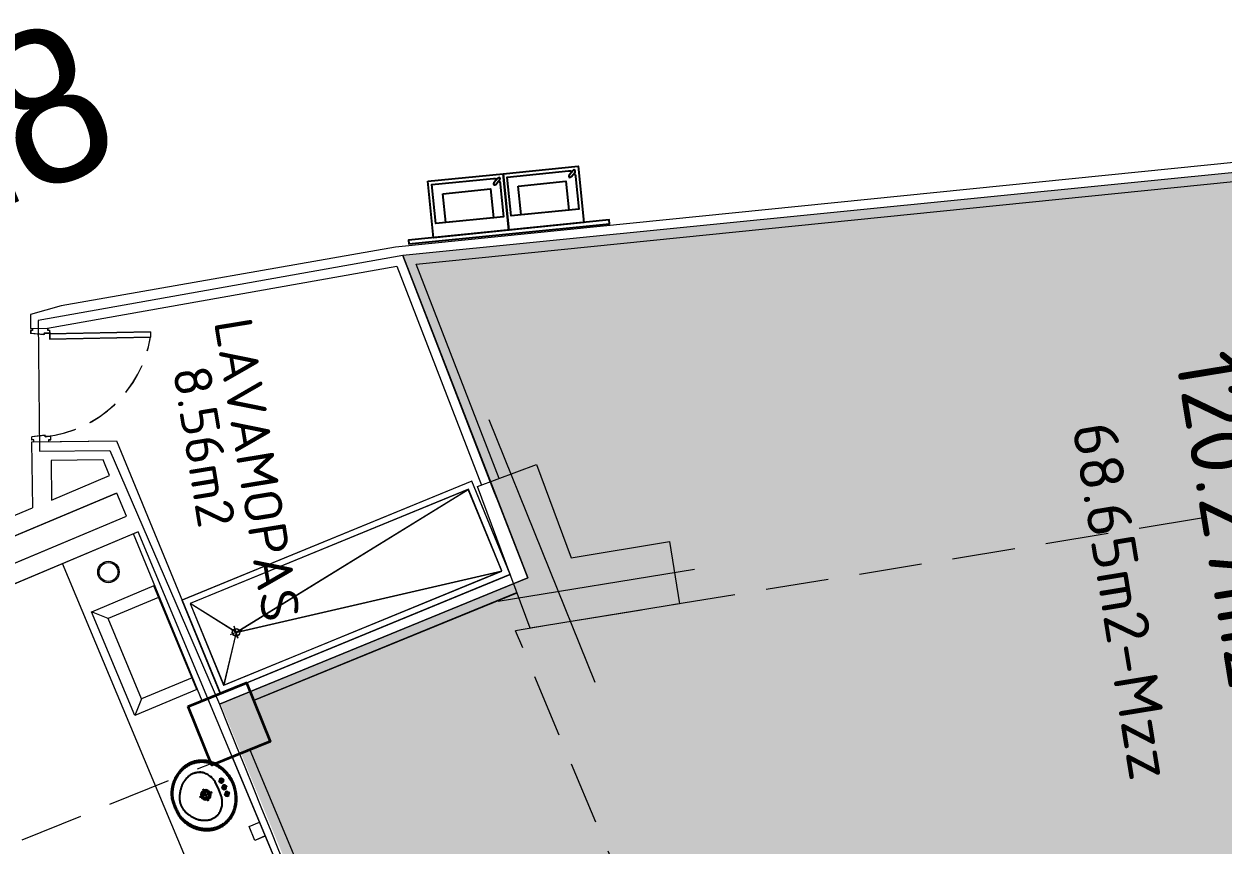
# Model space of a CAD drawing. Header units: metres. Extents: x 2 to 659295185, y -28 to 1124222152.
# Drawn here: x 655525.6 to 655535.12, y 1126317.64 to 1126324.15 of the extents above; entities that cross this region are included whole.
import ezdxf
from ezdxf.enums import TextEntityAlignment as Align

# ---------------------------------------------------------------- set-up
doc = ezdxf.new("R2010")
doc.units = ezdxf.units.M
doc.header["$MEASUREMENT"] = 0
for name, pattern in [('CCSM_C1_CUERPO FM$0$CONTINUA', [0]), ('CCSM_C1_CUERPO FM$0$DASHED', [0.75, 0.5, -0.25]), ('CCSM_C1_CUERPO FM$0$HIDDEN', [0.375, 0.25, -0.125]), ('CCSM_C1_CUERPO NS$0$CONTINUA', [0]), ('CCSM_C1_CUERPO NS$0$DASHED', [0.75, 0.5, -0.25]), ('CCSM_C1_CUERPO NS$0$HIDDEN', [0.375, 0.25, -0.125]), ('DASHDOT', [1, 0.5, -0.25, 0, -0.25])]:
    doc.linetypes.add(name, pattern=pattern)
doc.layers.get('0').update_dxf_attribs({"linetype": 'CONTINUOUS'})
for name, color, linetype in [('CCSM_C1_CUERPO BJ$0$A-LOCAL ID', 7, 'CONTINUOUS'), ('CCSM_C1_CUERPO BJ$0$ID_Nº LOCAL', 7, 'CONTINUOUS'), ('CCSM_C1_CUERPO FM$0$A-AREAS COMERCIALES', 151, 'CONTINUOUS'), ('CCSM_C1_CUERPO FM$0$A-LOCAL ID', 7, 'CONTINUOUS'), ('CCSM_C1_CUERPO FM$0$A-PARED', 2, 'CCSM_C1_CUERPO FM$0$CONTINUA'), ('CCSM_C1_CUERPO FM$0$A-PROYECCIONES', 5, 'CCSM_C1_CUERPO FM$0$DASHED'), ('CCSM_C1_CUERPO FM$0$A-PUERTA', 5, 'CCSM_C1_CUERPO FM$0$CONTINUA'), ('CCSM_C1_CUERPO FM$0$A-SANITARIOS', 3, 'CONTINUOUS'), ('CCSM_C1_CUERPO FM$0$A-TEXTOS AREAS', 7, 'CONTINUOUS'), ('CCSM_C1_CUERPO FM$0$ID_AREA EXACTA', 7, 'CONTINUOUS'), ('CCSM_C1_CUERPO FM$0$ID_Nº LOCAL', 7, 'CONTINUOUS'), ('CCSM_C1_CUERPO FM$0$ID_RUBRO', 7, 'CONTINUOUS'), ('CCSM_C1_CUERPO NS$0$A-PARED', 2, 'CCSM_C1_CUERPO NS$0$CONTINUA'), ('CCSM_C1_CUERPO NS$0$A-PROYECCIONES', 5, 'CCSM_C1_CUERPO NS$0$DASHED'), ('CCSM_C1_CUERPO NS$0$A-PUERTA', 5, 'CCSM_C1_CUERPO NS$0$CONTINUA'), ('CCSM_C1_CUERPO NS$0$A-SANITARIOS', 3, 'CONTINUOUS'), ('CCSM_C1_CUERPO NS$0$A-TEXTOS AREAS', 7, 'CONTINUOUS')]:
    doc.layers.add(name, color=color, linetype=linetype)
doc.layers.add('CCSM_C1_CUERPO NS$0$A-AREAS SERVICIO', color=134, linetype='CONTINUOUS', plot=False)
for name, color, linetype, lineweight in [('CCSM_C1_CUERPO NS$0$A_AREAS DE SERVICIO', 2, 'CCSM_C1_CUERPO NS$0$CONTINUA', 30), ('CCSM_XREF ESTRUCTURA15$0$E-CA-COLUMNA', 2, 'CONTINUOUS', 35), ('CCSM_XREF ESTRUCTURA15$0$E-CM-COLUMNA', 2, 'CONTINUOUS', 35), ('CCSM_XREF ESTRUCTURA15$0$E-CS-COLUMNA', 2, 'CONTINUOUS', 35), ('LOCALES ASIGNADOS', 41, 'DASHDOT', 0)]:
    doc.layers.add(name, color=color, linetype=linetype, lineweight=lineweight)
doc.styles.add('CCSM_C1_CUERPO BJ$0$ROMANS', font='romans__.ttf')
doc.styles.add('CCSM_C1_CUERPO BJ$0$sigo', font='arial.ttf', dxfattribs={"width": 0.9})
doc.styles.add('CCSM_C1_CUERPO FM$0$ROMANS', font='romans__.ttf')
doc.styles.add('CCSM_C1_CUERPO FM$0$Standard', font='txt_____.ttf')
doc.styles.add('CCSM_C1_CUERPO NS$0$Standard', font='txt_____.ttf')

# ---------------------------------------------------------------- blocks, each defined once
blk = doc.blocks.new('CCSM_C1_CUERPO FM$0$BEBEDEROS')
for points in [[(0, 0.48), (-0.6, 0.48), (-0.6, 0.03), (0, 0.03)], [(0.6, 0.48), (0, 0.48), (0, 0.03), (0.6, 0.03)], [(-0.11, 0.37), (-0.49, 0.37), (-0.49, 0.14), (-0.11, 0.14)], [(0.49, 0.37), (0.11, 0.37), (0.11, 0.14), (0.49, 0.14)], [(0.8, 0.03), (0.8, 0.03), (0.8, 0), (0.8, 0), (-0.8, 0), (-0.8, 0.03)]]:
    blk.add_lwpolyline(points, close=True)
for points in [[(-0.5556, 0.4497), (-0.5203, 0.4144, -1), (-0.5344, 0.4003), (-0.5697, 0.4356, -1)], [(0.0444, 0.4497), (0.0797, 0.4144, -1), (0.0656, 0.4003), (0.0303, 0.4356, -1)]]:
    blk.add_lwpolyline(points, format="xyb", close=True)
for points in [[(-0.5617, 0.4276, 0.147057), (-0.57, 0.4), (-0.57, 0.14), (-0.03, 0.14), (-0.03, 0.45), (-0.52, 0.45, 0.147057), (-0.5476, 0.4417, 0.147057)], [(0.0383, 0.4276, 0.147057), (0.03, 0.4), (0.03, 0.14), (0.57, 0.14), (0.57, 0.45), (0.08, 0.45, 0.147057), (0.0524, 0.4417, 0.147057)]]:
    blk.add_lwpolyline(points, format="xyb")
blk = doc.blocks.new('CCSM_C1_CUERPO FM$0$IDENT LOCAL')
at = {"style": 'CCSM_C1_CUERPO FM$0$ROMANS'}
for tag, height, p in [('NºLOCAL', 0.7, (0, 1.5138)), ('AREA-EXACTA', 0.5, (0, 0.85)), ('RUBRO', 0.35, (0, 0)), ('USO', 0.35, (0, -0.85))]:
    blk.add_attdef(tag, text='', height=height, dxfattribs=at).set_placement(p, align=Align.BOTTOM_CENTER)
blk = doc.blocks.new('CCSM_C1_CUERPO NS$0$lavamanos')
at = {"linetype": 'Continuous'}
for p, q in [((-1.14567, -2.91338), (-2.87008, -2.91338)), ((-2.00787, -2.04724), (-2.00787, -3.77559)), ((-0.8622, -2.91338), (0.8622, -2.91338)), ((0, -2.04724), (0, -3.77559)), ((1.14567, -2.91338), (2.87008, -2.91338)), ((2.00787, -2.04724), (2.00787, -3.77559)), ((0, -6.61811), (0, -10.38976)), ((-1.88583, -8.50393), (1.88583, -8.50393))]:
    blk.add_line(p, q, dxfattribs=at)
for points in [[(0, -17.99212), (-0.15602, -17.98496), (-0.31178, -17.97732), (-0.46676, -17.96923), (-0.62247, -17.96061), (-0.7774, -17.95154), (-0.93305, -17.94193), (-1.08792, -17.93189), (-1.24321, -17.92132), (-1.24409, -17.92126), (-1.40018, -17.91107), (-1.55581, -17.90029), (-1.7108, -17.88895), (-1.86635, -17.87695), (-2.02185, -17.86434), (-2.17729, -17.85112), (-2.33209, -17.83734), (-2.48664, -17.82298), (-2.48819, -17.82283), (-2.7321, -17.76466), (-2.9741, -17.70033), (-3.21422, -17.62983), (-3.4526, -17.55314), (-3.68878, -17.47039), (-3.92289, -17.38154), (-4.15451, -17.28676), (-4.3831, -17.18628), (-4.38583, -17.18504), (-4.61263, -17.07783), (-4.836, -16.96507), (-5.05637, -16.84657), (-5.2736, -16.7224), (-5.48754, -16.59265), (-5.69793, -16.45748), (-5.90487, -16.31683), (-6.10726, -16.17149), (-6.11024, -16.16929), (-6.27287, -16.04616), (-6.43208, -15.92036), (-6.58866, -15.7913), (-6.74256, -15.65905), (-6.8937, -15.52366), (-7.04202, -15.38519), (-7.18756, -15.24358), (-7.32904, -15.10015), (-7.33071, -15.09842), (-7.47169, -14.95052), (-7.6088, -14.80093), (-7.74293, -14.64866), (-7.87401, -14.49376), (-8.00211, -14.33619), (-8.12696, -14.17623), (-8.24863, -14.01384), (-8.36614, -13.85039), (-8.36797, -13.84777), (-8.50025, -13.65325), (-8.62668, -13.45667), (-8.74803, -13.25691), (-8.86431, -13.054), (-8.9753, -12.8483), (-9.08105, -12.6397), (-9.18137, -12.42859), (-9.27559, -12.21653), (-9.36657, -11.99892), (-9.45134, -11.78056), (-9.53044, -11.56007), (-9.6038, -11.33761), (-9.67138, -11.11333), (-9.73313, -10.88737), (-9.78902, -10.6599), (-9.83858, -10.43307), (-9.88817, -10.16833), (-9.9285, -9.90369), (-9.95981, -9.63782), (-9.98205, -9.37117), (-9.99523, -9.10379), (-9.99931, -8.83997), (-9.99443, -8.57243), (-9.98031, -8.30315), (-9.98012, -8.30043), (-9.95723, -8.03641), (-9.92507, -7.77125), (-9.88387, -7.50746), (-9.83362, -7.24512), (-9.77443, -6.98478), (-9.70635, -6.72662), (-9.62943, -6.47083), (-9.54331, -6.21653), (-9.54108, -6.21034), (-9.42519, -5.90571), (-9.29761, -5.60409), (-9.15896, -5.30725), (-9.0095, -5.0157), (-8.84949, -4.72997), (-8.67901, -4.45019), (-8.49844, -4.17699), (-8.30709, -3.90944), (-8.10673, -3.65144), (-7.896, -3.39996), (-7.67614, -3.15661), (-7.44739, -2.92165), (-7.21002, -2.69534), (-6.96428, -2.47795), (-6.71071, -2.26995), (-6.44882, -2.07086), (-6.4474, -2.06985), (-6.09342, -1.8285), (-5.72945, -1.60035), (-5.35697, -1.38637), (-4.97653, -1.1869), (-4.58869, -1.00223), (-4.19402, -0.83262), (-3.79311, -0.67834), (-3.38583, -0.53937), (-3.38148, -0.53797), (-2.97062, -0.41452), (-2.55462, -0.30671), (-2.1348, -0.21491), (-1.71177, -0.13925), (-1.28615, -0.07986), (-0.85858, -0.03682), (-0.42966, -0.01018), (0, 0), (0.42963, -0.01033), (0.85867, -0.03702), (1.28621, -0.08015), (1.71194, -0.13969), (2.13491, -0.21549), (2.55482, -0.30751), (2.97072, -0.41554), (3.38189, -0.53937), (3.78887, -0.67819), (4.18996, -0.83242), (4.58469, -1.00185), (4.97278, -1.18636), (5.35351, -1.38562), (5.72617, -1.59924), (6.0905, -1.82709), (6.44479, -2.068), (6.44882, -2.07086), (6.45017, -2.07185), (6.71159, -2.27052), (6.96469, -2.47832), (7.20981, -2.69548), (7.4466, -2.9217), (7.67469, -3.15662), (7.89383, -3.39998), (8.10359, -3.65128), (8.30315, -3.90944), (8.49534, -4.17689), (8.67685, -4.45036), (8.84803, -4.73025), (9.00872, -5.01629), (9.1587, -5.30809), (9.29776, -5.60525), (9.42572, -5.90736), (9.54188, -6.21255), (9.54331, -6.21653), (9.62943, -6.47084), (9.70633, -6.72652), (9.77441, -6.98469), (9.83361, -7.24504), (9.88386, -7.50739), (9.92507, -7.77118), (9.95722, -8.03623), (9.98013, -8.30043), (9.98032, -8.30315), (9.99443, -8.57236), (9.99931, -8.84003), (9.99523, -9.10374), (9.98205, -9.37112), (9.95979, -9.63791), (9.92848, -9.90378), (9.88817, -10.16832), (9.83858, -10.43307), (9.83797, -10.43598), (9.78765, -10.66236), (9.73129, -10.88918), (9.66927, -11.11468), (9.60166, -11.33855), (9.52854, -11.56054), (9.44988, -11.78078), (9.36576, -11.999), (9.27559, -12.21653), (9.18048, -12.42865), (9.07944, -12.63991), (8.97322, -12.84862), (8.86195, -13.05451), (8.74556, -13.25773), (8.6242, -13.45801), (8.49793, -13.65523), (8.36614, -13.85039), (8.24854, -14.01397), (8.12687, -14.17636), (8.00201, -14.33631), (7.87401, -14.49376), (7.74293, -14.64866), (7.6087, -14.80104), (7.47159, -14.95063), (7.33071, -15.09842), (7.18852, -15.24243), (7.04257, -15.38427), (6.89358, -15.52312), (6.74182, -15.65872), (6.58715, -15.79121), (6.42973, -15.92042), (6.26975, -16.04622), (6.1063, -16.16929), (5.90409, -16.31515), (5.69734, -16.45615), (5.48694, -16.59165), (5.27292, -16.72162), (5.05566, -16.84583), (4.83521, -16.96427), (4.61158, -17.07691), (4.38467, -17.18378), (4.38189, -17.18504), (4.15347, -17.28579), (3.92197, -17.38088), (3.68808, -17.46994), (3.4521, -17.55286), (3.2139, -17.62968), (2.9738, -17.7003), (2.73195, -17.76467), (2.48819, -17.82283), (2.48664, -17.82298), (2.33209, -17.83734), (2.17669, -17.85117), (2.02124, -17.86439), (1.86635, -17.87695), (1.7108, -17.88895), (1.55521, -17.90034), (1.39957, -17.91111), (1.24409, -17.92126), (1.24321, -17.92132), (1.08792, -17.93189), (0.9323, -17.94198), (0.7774, -17.95154), (0.62172, -17.96065), (0.46676, -17.96923), (0.31102, -17.97736), (0.15602, -17.98496), (0, -17.99212)], [(0, -16.06299), (-0.18792, -16.0599), (-0.37554, -16.05066), (-0.56285, -16.03525), (-0.74947, -16.01371), (-0.93536, -15.98605), (-1.12025, -15.95229), (-1.30384, -15.91251), (-1.4859, -15.86675), (-1.48819, -15.86614), (-1.49138, -15.86528), (-1.672, -15.81354), (-1.8507, -15.75596), (-2.02734, -15.69259), (-2.20181, -15.62348), (-2.374, -15.54866), (-2.54358, -15.46828), (-2.71043, -15.3824), (-2.87402, -15.29133), (-3.04605, -15.19008), (-3.21542, -15.08647), (-3.38315, -14.9799), (-3.5489, -14.8706), (-3.71277, -14.7585), (-3.87486, -14.64352), (-4.03483, -14.52591), (-4.19175, -14.40641), (-4.19291, -14.40551), (-4.34937, -14.28142), (-4.50255, -14.1558), (-4.65382, -14.02758), (-4.80284, -13.89704), (-4.94986, -13.76398), (-5.09456, -13.62867), (-5.23718, -13.49089), (-5.37629, -13.35207), (-5.37795, -13.35039), (-5.37876, -13.34942), (-5.52197, -13.17233), (-5.65854, -12.99125), (-5.78892, -12.80566), (-5.91297, -12.61578), (-6.03053, -12.42182), (-6.14144, -12.2241), (-6.24566, -12.02265), (-6.34252, -11.81889), (-6.34294, -11.81798), (-6.4347, -11.60908), (-6.51887, -11.39832), (-6.59586, -11.18484), (-6.66561, -10.96878), (-6.72798, -10.75058), (-6.78293, -10.5304), (-6.83039, -10.30848), (-6.87008, -10.08661), (-6.87037, -10.08329), (-6.88356, -9.88894), (-6.88978, -9.69559), (-6.88918, -9.50479), (-6.88176, -9.31148), (-6.86748, -9.11856), (-6.84635, -8.92626), (-6.81842, -8.73484), (-6.78346, -8.5433), (-6.78313, -8.54172), (-6.74096, -8.35347), (-6.69168, -8.16565), (-6.63561, -7.97975), (-6.57283, -7.796), (-6.50342, -7.61466), (-6.42746, -7.43595), (-6.34506, -7.26013), (-6.25591, -7.08661), (-6.08348, -6.85262), (-5.89907, -6.62679), (-5.70371, -6.41048), (-5.49777, -6.20413), (-5.28179, -6.00827), (-5.05633, -5.82341), (-4.82195, -5.65), (-4.57874, -5.48819), (-4.32876, -5.34015), (-4.07122, -5.20434), (-3.80737, -5.08145), (-3.53769, -4.97171), (-3.26299, -4.87546), (-2.9838, -4.79287), (-2.70086, -4.72417), (-2.41481, -4.66952), (-2.41339, -4.66929), (0, -4.56693), (2.41339, -4.66929), (2.41481, -4.66952), (2.70086, -4.72417), (2.98371, -4.79285), (3.26291, -4.87543), (3.5376, -4.97168), (3.80729, -5.08142), (4.07114, -5.2043), (4.32869, -5.34011), (4.57874, -5.48819), (4.82187, -5.64995), (5.05626, -5.82335), (5.28173, -6.00821), (5.49771, -6.20407), (5.70365, -6.41042), (5.89907, -6.62679), (6.08348, -6.85262), (6.25591, -7.08661), (6.34414, -7.2601), (6.42574, -7.43587), (6.50097, -7.61437), (6.5698, -7.79552), (6.63207, -7.97894), (6.68777, -8.16455), (6.73678, -8.35195), (6.77883, -8.5399), (6.77953, -8.5433), (6.81538, -8.73475), (6.84411, -8.92617), (6.8659, -9.11858), (6.88074, -9.31165), (6.88859, -9.50514), (6.88948, -9.69608), (6.88343, -9.88963), (6.8703, -10.08407), (6.87008, -10.08661), (6.83037, -10.30858), (6.7829, -10.5305), (6.72795, -10.75068), (6.66558, -10.96888), (6.59586, -11.18484), (6.51887, -11.39832), (6.4347, -11.60908), (6.34294, -11.81798), (6.34252, -11.81889), (6.24562, -12.02262), (6.14129, -12.22398), (6.03014, -12.42165), (5.91231, -12.61541), (5.78792, -12.80504), (5.65714, -12.9903), (5.52016, -13.17091), (5.37646, -13.34749), (5.37402, -13.35039), (5.23533, -13.48965), (5.09309, -13.6277), (4.94864, -13.76317), (4.8019, -13.89615), (4.65278, -14.02673), (4.50159, -14.15462), (4.34823, -14.27992), (4.19174, -14.40337), (4.18898, -14.40551), (4.03258, -14.52531), (3.87308, -14.64318), (3.71169, -14.75815), (3.54833, -14.87031), (3.38305, -14.97961), (3.2159, -15.08603), (3.04692, -15.18953), (2.87543, -15.29051), (2.87402, -15.29133), (2.87064, -15.29327), (2.7069, -15.38393), (2.53994, -15.46947), (2.37031, -15.54958), (2.19818, -15.62419), (2.02374, -15.69321), (1.84717, -15.75658), (1.66865, -15.81423), (1.48819, -15.86614), (1.4859, -15.86675), (1.30384, -15.91251), (1.12016, -15.95231), (0.93536, -15.98605), (0.74947, -16.01371), (0.56285, -16.03525), (0.37554, -16.05066), (0.18792, -16.0599), (0, -16.06299)]]:
    blk.add_lwpolyline(points, close=True, dxfattribs=at)
blk.add_lwpolyline([(0, -0.43307), (-0.0032, -0.43309), (-0.41557, -0.44293), (-0.82705, -0.4685), (-1.23741, -0.50981), (-1.64573, -0.56674), (-2.05158, -0.63924), (-2.45453, -0.72723), (-2.85365, -0.83052), (-3.24803, -0.94881), (-3.63967, -1.08338), (-4.02553, -1.23249), (-4.40547, -1.39606), (-4.77897, -1.57387), (-5.14533, -1.76558), (-5.50434, -1.97107), (-5.85533, -2.18998), (-6.19685, -2.42126), (-6.19827, -2.42231), (-6.2887, -2.49008), (-6.37749, -2.55848), (-6.46537, -2.62804), (-6.55222, -2.69867), (-6.63824, -2.77053), (-6.7233, -2.84351), (-6.80739, -2.91761), (-6.88976, -2.99212), (-6.97274, -3.06918), (-7.0539, -3.14641), (-7.13418, -3.22475), (-7.21345, -3.30404), (-7.29177, -3.38434), (-7.36908, -3.46561), (-7.44528, -3.54774), (-7.51968, -3.62992), (-7.52139, -3.63182), (-7.52994, -3.6414), (-7.53828, -3.65087), (-7.54653, -3.66038), (-7.55471, -3.66995), (-7.56284, -3.6796), (-7.57088, -3.68929), (-7.57885, -3.69904), (-7.58661, -3.70866), (-7.59313, -3.71598), (-7.60096, -3.72476), (-7.60895, -3.73372), (-7.61679, -3.74249), (-7.62464, -3.75126), (-7.63265, -3.7602), (-7.64051, -3.76896), (-7.64982, -3.77933), (-7.65354, -3.78346), (-7.77251, -3.92911), (-7.88765, -4.07645), (-7.9995, -4.22614), (-8.10806, -4.37823), (-8.2133, -4.53265), (-8.31516, -4.68931), (-8.4136, -4.84814), (-8.50787, -5.00787), (-8.50846, -5.00889), (-8.60047, -5.17295), (-8.6881, -5.33775), (-8.77195, -5.50437), (-8.85211, -5.67293), (-8.92848, -5.84325), (-9.00102, -6.01523), (-9.06964, -6.18868), (-9.13386, -6.3622), (-9.21541, -6.60277), (-9.2883, -6.84446), (-9.35302, -7.08859), (-9.40945, -7.33476), (-9.45752, -7.5827), (-9.49718, -7.83201), (-9.52841, -8.08263), (-9.55101, -8.3323), (-9.55118, -8.33464), (-9.56448, -8.58891), (-9.56894, -8.84181), (-9.56479, -9.09102), (-9.55192, -9.34362), (-9.53034, -9.59552), (-9.50007, -9.84664), (-9.46116, -10.09645), (-9.41339, -10.34645), (-9.36597, -10.56168), (-9.31264, -10.77768), (-9.25391, -10.99213), (-9.18973, -11.20515), (-9.12019, -11.41649), (-9.04537, -11.62587), (-8.96522, -11.83341), (-8.87925, -12.04028), (-8.87795, -12.0433), (-8.78772, -12.24568), (-8.69175, -12.44739), (-8.59074, -12.64662), (-8.48477, -12.84325), (-8.37396, -13.03704), (-8.25824, -13.2281), (-8.13777, -13.4162), (-8.01181, -13.60236), (-7.8991, -13.75924), (-7.78256, -13.91489), (-7.66288, -14.06833), (-7.54019, -14.21938), (-7.41464, -14.36786), (-7.28609, -14.51395), (-7.15468, -14.65748), (-7.01968, -14.79921), (-7.01804, -14.8009), (-6.88233, -14.93771), (-6.74301, -15.07248), (-6.60095, -15.20433), (-6.45608, -15.33332), (-6.30869, -15.4592), (-6.15872, -15.582), (-6.00614, -15.70177), (-5.85039, -15.81889), (-5.65802, -15.95721), (-5.46155, -16.09113), (-5.26164, -16.22013), (-5.05866, -16.34397), (-4.8525, -16.46272), (-4.64353, -16.57616), (-4.43164, -16.68435), (-4.21654, -16.7874), (-4.00016, -16.88334), (-3.7808, -16.97381), (-3.55914, -17.05851), (-3.33535, -17.13737), (-3.10943, -17.21039), (-2.88181, -17.27743), (-2.65252, -17.33848), (-2.42126, -17.3937), (-2.4164, -17.39414), (-2.26792, -17.40746), (-2.11711, -17.42063), (-1.96627, -17.43345), (-1.81637, -17.44583), (-1.66547, -17.45794), (-1.51454, -17.46969), (-1.36456, -17.48101), (-1.2126, -17.49212), (-1.21195, -17.49216), (-1.06192, -17.50172), (-0.91055, -17.51099), (-0.75821, -17.51996), (-0.60681, -17.5285), (-0.45538, -17.53668), (-0.30393, -17.54449), (-0.15246, -17.55193), (0, -17.55905), (0.00328, -17.5589), (0.15446, -17.55184), (0.30468, -17.54445), (0.45581, -17.53664), (0.60599, -17.52851), (0.75707, -17.51995), (0.90721, -17.51107), (1.05825, -17.50176), (1.20866, -17.49212), (1.36029, -17.48111), (1.51241, -17.46969), (1.66354, -17.45797), (1.8156, -17.44581), (1.96667, -17.43337), (2.11867, -17.42047), (2.26968, -17.4073), (2.42031, -17.39379), (2.42126, -17.3937), (2.65238, -17.33852), (2.88181, -17.27743), (3.10943, -17.21039), (3.33521, -17.13742), (3.55901, -17.05856), (3.7808, -16.97381), (4.00016, -16.88334), (4.21654, -16.7874), (4.43164, -16.68435), (4.6434, -16.57622), (4.8525, -16.46272), (5.05854, -16.34404), (5.26164, -16.22013), (5.46143, -16.09121), (5.65802, -15.95721), (5.85039, -15.81889), (6.00615, -15.70175), (6.15862, -15.58207), (6.30859, -15.45926), (6.4561, -15.33329), (6.60087, -15.20439), (6.74295, -15.07252), (6.88238, -14.93765), (7.01804, -14.8009), (7.01969, -14.79921), (7.02105, -14.79782), (7.15567, -14.65643), (7.28652, -14.5133), (7.41453, -14.36744), (7.53947, -14.21913), (7.66147, -14.06821), (7.78039, -13.91485), (7.89609, -13.75922), (8.00787, -13.60236), (8.0096, -13.59989), (8.13606, -13.41435), (8.25698, -13.22677), (8.37307, -13.03615), (8.48432, -12.84251), (8.59052, -12.64621), (8.69167, -12.44726), (8.78775, -12.24567), (8.87795, -12.0433), (8.87925, -12.04028), (8.96517, -11.83354), (9.04532, -11.62599), (9.12019, -11.41649), (9.18969, -11.20528), (9.25387, -10.99226), (9.31264, -10.77768), (9.36594, -10.56181), (9.41339, -10.34645), (9.46031, -10.09655), (9.49841, -9.84683), (9.528, -9.59584), (9.54903, -9.34411), (9.56147, -9.0917), (9.56532, -8.84263), (9.56069, -8.59006), (9.54733, -8.33598), (9.54724, -8.33464), (9.5471, -8.33258), (9.52539, -8.08282), (9.49496, -7.83221), (9.45595, -7.58269), (9.40843, -7.33476), (9.35241, -7.08849), (9.28802, -6.8444), (9.2153, -6.60265), (9.13386, -6.3622), (9.06964, -6.18868), (9.00097, -6.01512), (8.92843, -5.84313), (8.85211, -5.67293), (8.77195, -5.50437), (8.68804, -5.33764), (8.60041, -5.17283), (8.50846, -5.00889), (8.50787, -5.00787), (8.41351, -4.84809), (8.31492, -4.68927), (8.21283, -4.53269), (8.10729, -4.37842), (7.99834, -4.22653), (7.88605, -4.07709), (7.77047, -3.93019), (7.6509, -3.785), (7.64961, -3.78346), (7.64773, -3.78111), (7.64044, -3.77207), (7.63296, -3.7629), (7.6254, -3.75376), (7.6178, -3.74469), (7.61012, -3.73564), (7.60241, -3.72667), (7.59461, -3.71773), (7.58661, -3.70866), (7.5849, -3.70676), (7.57635, -3.69719), (7.56803, -3.68774), (7.55976, -3.6782), (7.55157, -3.66863), (7.54346, -3.65899), (7.53542, -3.6493), (7.52744, -3.63955), (7.51969, -3.62992), (7.44528, -3.54773), (7.36897, -3.46549), (7.29174, -3.38431), (7.21341, -3.30399), (7.13412, -3.22469), (7.05392, -3.14644), (6.97266, -3.06909), (6.88976, -2.99212), (6.8073, -2.91758), (6.7232, -2.84362), (6.63798, -2.77074), (6.55187, -2.69913), (6.46467, -2.62864), (6.3766, -2.55945), (6.28759, -2.49147), (6.19691, -2.42419), (6.19291, -2.42126), (5.85224, -2.18986), (5.50224, -1.97105), (5.1442, -1.76567), (4.77877, -1.5741), (4.40618, -1.39645), (4.02713, -1.23307), (3.64214, -1.08419), (3.25136, -0.94988), (3.24803, -0.94881), (2.85263, -0.8305), (2.45261, -0.72723), (2.04878, -0.63926), (1.64205, -0.56678), (1.2327, -0.50984), (0.82163, -0.46856), (0.40913, -0.44298), (-0.00394, -0.43307)], dxfattribs=at)
for centre, radius in [((-2.00787, -2.91338), 0.59055), ((0, -2.91338), 0.59055), ((2.00787, -2.91338), 0.59056), ((0, -8.50393), 1.37795), ((0, -8.50393), 0.88583)]:
    blk.add_circle(centre, radius, dxfattribs=at)
blk = doc.blocks.new('CCSM_XREF ESTRUCTURA15$0$CCSM_COLUMNA REC')
at = {"layer": 'CCSM_XREF ESTRUCTURA15$0$E-CA-COLUMNA'}
blk.add_lwpolyline([(-0.25, -0.25), (0.25, -0.25), (0.25, 0.25), (-0.25, 0.25)], close=True, dxfattribs=at)
blk = doc.blocks.new('CCSM_C1_CUERPO BJ$0$IDENT LOCAL')
at = {"style": 'CCSM_C1_CUERPO BJ$0$ROMANS'}
for tag, height, p in [('AREA-EXACTA', 0.5, (0.587, 0.096)), ('NºLOCAL', 0.7, (1.17, 0.119)), ('RUBRO', 0.35, (0, 0)), ('USO', 0.35, (-0.587, -0.096))]:
    blk.add_attdef(tag, text='', height=height, rotation=279.3085, dxfattribs=at).set_placement(p, align=Align.BOTTOM_CENTER)

msp = doc.modelspace()

# ---------------------------------------------------------------- hatches: boundary and pattern name
at = {"layer": 'LOCALES ASIGNADOS'}
h = msp.add_hatch(color=256, dxfattribs=at)
edge = h.paths.add_edge_path()
edge.add_arc((219491.1056, 1054914.3756), 441878.9229, 9.308049718, 9.309563548, ccw=False)
edge.add_line((655551.8097, 1126384.9626), (655564.5398, 1126387.0492))
edge.add_line((655564.5398, 1126387.0492), (655562.5867, 1126398.9652))
edge.add_line((655562.5867, 1126398.9652), (655552.3922, 1126397.2942))
edge.add_line((655552.3922, 1126397.2942), (655552.4569, 1126396.8995))
edge.add_line((655552.4569, 1126396.8995), (655549.9212, 1126396.4839))
msp.add_hatch(color=256, dxfattribs=at).paths.add_polyline_path([(655542.7515, 1126320.0799), (655542.8573, 1126320.2937), (655542.9802, 1126320.5212), (655543.173, 1126320.8417), (655543.2353, 1126321.6676), (655536.199, 1126320.5142), (655535.9438, 1126323.0498), (655528.6049, 1126322.3165), (655529.597, 1126319.7599), (655527.1598, 1126318.761), (655529.3291, 1126313.4852), (655542.0326, 1126315.5677), (655542.0058, 1126316.069), (655542.0012, 1126316.5476), (655542.0181, 1126317.0307), (655542.0675, 1126317.6111), (655542.1528, 1126318.1823), (655542.254, 1126318.6552), (655542.4209, 1126319.2457), (655542.5248, 1126319.5441), (655542.6418, 1126319.8363)])
h = msp.add_hatch(color=256, dxfattribs=at)
edge = h.paths.add_edge_path()
edge.add_line((655551.1062, 1126298.8145), (655550.6588, 1126300.5608))
edge.add_arc((655571.2475, 1126323.7686), 31.0242, 217.27656, 228.42229, ccw=False)
edge.add_arc((655567.1626, 1126320.7728), 25.9594, 203.9575, 217.47569, ccw=False)
edge.add_line((655543.4396, 1126310.2317), (655532.6959, 1126305.596))
edge.add_arc((655815.9766, 1126429.1483), 309.052, 203.105828, 203.564314, ccw=False)
edge.add_line((655531.7163, 1126307.8668), (655522.794, 1126304.1117))
edge.add_arc((603859.0704, 1103270.5705), 56565.7525, 24.01875684, 24.0290273, ccw=False)
edge.add_line((655526.922, 1126294.8505), (655551.1062, 1126298.8145))

# ---------------------------------------------------------------- linework, layer by layer
at = {"layer": 'CCSM_C1_CUERPO FM$0$A-AREAS COMERCIALES', "lineweight": 5}
msp.add_lwpolyline([(655543.396, 1126323.7928), (655528.6052, 1126322.3175), (655529.5971, 1126319.7596), (655527.1514, 1126318.7571, 0.008572), (655529.3642, 1126313.4909), (655542.0337, 1126315.5675, -0.04476), (655542.0545, 1126317.4888, -0.051985), (655542.4102, 1126319.2115, -0.065402), (655543.1731, 1126320.8414), (655543.2355, 1126321.6673), (655543.396, 1126323.7928)], format="xyb", dxfattribs=at)
at = {"layer": 'CCSM_C1_CUERPO FM$0$A-PARED', "lineweight": 5}
for p, q in [((655525.6635, 1126320.8395), (655526.3335, 1126320.8469)), ((655525.6693, 1126320.315), (655525.6635, 1126320.8395)), ((655525.6785, 1126320.8397), (655526.3335, 1126320.8469)), ((655526.3335, 1126320.8469), (655527.1578, 1126318.8408)), ((655526.2285, 1126320.6957), (655525.8152, 1126320.6911)), ((655525.8152, 1126320.6911), (655525.8186, 1126320.3777)), ((655526.2796, 1126320.571), (655526.2285, 1126320.6957)), ((655526.4121, 1126320.2478), (655526.3365, 1126320.4322)), ((655525.8186, 1126320.3777), (655525.8175, 1126320.3773)), ((655527.0127, 1126318.7821), (655526.4692, 1126320.1083)), ((655527.1578, 1126318.8408), (655529.4577, 1126319.7862))]:
    msp.add_line(p, q, dxfattribs=at)
for points in [[(655539.8228, 1126323.3723), (655539.8077, 1126323.5215), (655528.5472, 1126322.3826), (655525.8947, 1126321.9167), (655525.6513, 1126321.8489), (655525.6525, 1126321.7379), (655525.7875, 1126321.7393), (655528.5573, 1126322.2315)], [(655529.3707, 1126320.5466), (655528.7108, 1126322.2484), (655539.8228, 1126323.3723)], [(655529.5114, 1126319.642), (655527.4216, 1126318.7867)]]:
    msp.add_lwpolyline(points, dxfattribs=at)
at = {"layer": 'CCSM_C1_CUERPO FM$0$A-PROYECCIONES', "lineweight": 5}
for p in [(655541.602, 1126321.3235), (655534.7877, 1126306.7578)]:
    msp.add_line(p, (655529.4988, 1126319.3397), dxfattribs=at)
at = {"layer": 'CCSM_C1_CUERPO FM$0$A-PUERTA', "lineweight": 5}
for p, q in [((655525.6686, 1126321.7389), (655525.6688, 1126321.7239)), ((655525.7886, 1126321.7402), (655525.7888, 1126321.7252)), ((655525.6688, 1126321.7239), (655525.6538, 1126321.7238)), ((655525.6538, 1126321.7238), (655525.6541, 1126321.6988)), ((655525.7592, 1126321.6899), (655525.6541, 1126321.6988)), ((655525.8041, 1126321.7004), (655525.7591, 1126321.6999)), ((655525.7591, 1126321.6999), (655525.7592, 1126321.6899)), ((655525.7888, 1126321.7252), (655525.8038, 1126321.7254)), ((655525.8038, 1126321.7254), (655525.8041, 1126321.7004)), ((655526.604, 1126321.7105), (655525.8041, 1126321.6954)), ((655525.8041, 1126321.6954), (655525.8045, 1126321.6554)), ((655525.8045, 1126321.6554), (655526.6044, 1126321.6705)), ((655526.604, 1126321.7105), (655526.6044, 1126321.6705)), ((655525.768, 1126320.8906), (655525.6631, 1126320.8795)), ((655525.7681, 1126320.8806), (655525.768, 1126320.8906)), ((655525.8131, 1126320.8811), (655525.7681, 1126320.8806)), ((655525.8133, 1126320.8561), (655525.8131, 1126320.8811)), ((655525.6634, 1126320.8545), (655525.6631, 1126320.8795)), ((655525.6784, 1126320.8547), (655525.6634, 1126320.8545)), ((655525.6785, 1126320.8397), (655525.6784, 1126320.8547)), ((655525.7983, 1126320.856), (655525.8133, 1126320.8561)), ((655525.7985, 1126320.841), (655525.7983, 1126320.856))]:
    msp.add_line(p, q, dxfattribs=at)
at = {"layer": 'CCSM_C1_CUERPO FM$0$A-PUERTA', "color": 8, "linetype": 'CCSM_C1_CUERPO FM$0$HIDDEN', "lineweight": 5}
msp.add_arc((655525.6669, 1126321.8255), 0.9502, 276.11233, 350.61228, dxfattribs=at)
at = {"layer": 'CCSM_C1_CUERPO FM$0$A-SANITARIOS', "color": 8, "lineweight": 5}
for p, q in [((655527.2832, 1126319.327), (655529.1257, 1126320.4618)), ((655527.2832, 1126319.327), (655529.3916, 1126319.8145)), ((655527.2832, 1126319.327), (655526.9197, 1126319.556)), ((655527.2987, 1126319.2795), (655527.2677, 1126319.3746)), ((655527.2832, 1126319.327), (655527.1843, 1126318.9081)), ((655527.3295, 1126319.346), (655527.237, 1126319.308))]:
    msp.add_line(p, q, dxfattribs=at)
at = {"layer": 'CCSM_C1_CUERPO FM$0$A-SANITARIOS', "lineweight": 5}
for points in [[(655526.8545, 1126319.5833), (655527.1578, 1126318.8408), (655529.4569, 1126319.7872), (655529.1529, 1126320.5271)], [(655526.9197, 1126319.556), (655527.1843, 1126318.9081), (655529.3916, 1126319.8145), (655529.1257, 1126320.4618)]]:
    msp.add_lwpolyline(points, close=True, dxfattribs=at)
at = {"layer": 'CCSM_C1_CUERPO FM$0$A-SANITARIOS', "color": 8, "lineweight": 5}
msp.add_circle((655527.2832, 1126319.327), 0.03, dxfattribs=at)
at = {"layer": 'CCSM_C1_CUERPO NS$0$A-AREAS SERVICIO', "lineweight": 5}
msp.add_lwpolyline([(655529.5971, 1126319.7596), (655529.3605, 1126320.3697), (655529.3276, 1126320.4481), (655528.605, 1126322.3162), (655525.7118, 1126321.8021), (655525.7232, 1126320.7637), (655526.2824, 1126320.7699), (655527.1514, 1126318.7571)], close=True, dxfattribs=at)
msp.add_lwpolyline([(655523.5331, 1126319.4172), (655522.953, 1126320.8005), (655522.3999, 1126320.568, 0.955412), (655523.6025, 1126317.2971), (655523.6876, 1126317.0948), (655522.2535, 1126316.4919), (655524.2792, 1126311.6438), (655523.7742, 1126311.4327), (655526.2009, 1126305.6281), (655531.4561, 1126307.8383), (655531.258, 1126308.2974), (655531.4184, 1126308.3675), (655526.5063, 1126320.1239), (655523.1752, 1126318.7236), (655522.9812, 1126319.1852)], format="xyb", close=True, dxfattribs=at)
at = {"layer": 'CCSM_C1_CUERPO NS$0$A-PARED', "lineweight": 5}
for p, q in [((655528.5573, 1126322.2315), (655529.2295, 1126320.4939)), ((655526.3348, 1126320.4322), (655523.1776, 1126319.1051)), ((655526.4106, 1126320.2472), (655523.2551, 1126318.9207)), ((655526.5063, 1126320.1239), (655524.2805, 1126319.189)), ((655529.4562, 1126319.7846), (655527.3646, 1126318.9234)), ((655527.4205, 1126318.7852), (655529.5127, 1126319.6415))]:
    msp.add_line(p, q, dxfattribs=at)
for points in [[(655525.8175, 1126320.3768), (655526.2781, 1126320.5704)], [(655526.4109, 1126320.2465), (655523.2551, 1126318.9207), (655523.1776, 1126319.1051), (655526.335, 1126320.4316)], [(655523.8934, 1126319.0263), (655523.1749, 1126318.7243), (655522.9812, 1126319.1852), (655525.6682, 1126320.3141)]]:
    msp.add_lwpolyline(points, dxfattribs=at)
at = {"layer": 'CCSM_C1_CUERPO NS$0$A-PARED', "linetype": 'Continuous', "lineweight": 5}
for points in [[(655527.5531, 1126318.4615), (655527.0895, 1126318.2741), (655526.9021, 1126318.7376), (655527.3656, 1126318.925)], [(655527.5531, 1126318.4613), (655527.0896, 1126318.2739), (655526.9022, 1126318.7375), (655527.3657, 1126318.9249)], [(655527.2518, 1126318.3395), (655529.1337, 1126313.8355)], [(655527.3909, 1126318.3957), (655529.4056, 1126313.5737)]]:
    msp.add_lwpolyline(points, dxfattribs=at)
at = {"layer": 'CCSM_C1_CUERPO NS$0$A-PROYECCIONES', "lineweight": 5}
msp.add_lwpolyline([(655509.5055, 1126323.912), (655510.4594, 1126319.0781), (655512.9743, 1126313.0668), (655517.0476, 1126314.7732), (655517.2437, 1126314.3053), (655527.0842, 1126318.2871)], dxfattribs=at)
at = {"layer": 'CCSM_C1_CUERPO NS$0$A-PUERTA', "lineweight": 5}
for p, q in [((655525.6675, 1126321.7375), (655525.6677, 1126321.7225)), ((655525.7875, 1126321.7388), (655525.7877, 1126321.7238)), ((655525.6677, 1126321.7225), (655525.6527, 1126321.7223)), ((655525.6527, 1126321.7223), (655525.6529, 1126321.6973)), ((655525.758, 1126321.6885), (655525.6529, 1126321.6973)), ((655525.8029, 1126321.699), (655525.7579, 1126321.6985)), ((655525.7579, 1126321.6985), (655525.758, 1126321.6885)), ((655525.7877, 1126321.7238), (655525.8027, 1126321.724)), ((655525.8027, 1126321.724), (655525.8029, 1126321.699)), ((655526.6028, 1126321.709), (655525.803, 1126321.694)), ((655525.803, 1126321.694), (655525.8034, 1126321.654)), ((655525.8034, 1126321.654), (655526.6033, 1126321.669)), ((655526.6028, 1126321.709), (655526.6033, 1126321.669)), ((655525.7668, 1126320.8892), (655525.662, 1126320.878)), ((655525.767, 1126320.8792), (655525.7668, 1126320.8892)), ((655525.6622, 1126320.853), (655525.662, 1126320.878)), ((655525.6772, 1126320.8532), (655525.6622, 1126320.853)), ((655525.6774, 1126320.8382), (655525.6772, 1126320.8532)), ((655525.8119, 1126320.8797), (655525.767, 1126320.8792)), ((655525.7972, 1126320.8545), (655525.8122, 1126320.8547)), ((655525.7974, 1126320.8395), (655525.7972, 1126320.8545)), ((655525.8122, 1126320.8547), (655525.8119, 1126320.8797))]:
    msp.add_line(p, q, dxfattribs=at)
at = {"layer": 'CCSM_C1_CUERPO NS$0$A-PUERTA', "color": 8, "linetype": 'CCSM_C1_CUERPO NS$0$HIDDEN', "lineweight": 5}
msp.add_arc((655525.6658, 1126321.824), 0.9502, 276.11233, 350.61228, dxfattribs=at)
at = {"layer": 'CCSM_C1_CUERPO NS$0$A-SANITARIOS', "color": 8, "lineweight": 5}
for p, q in [((655527.2821, 1126319.3256), (655529.1246, 1126320.4604)), ((655527.2821, 1126319.3256), (655529.3905, 1126319.813)), ((655527.2821, 1126319.3256), (655526.9185, 1126319.5545)), ((655527.2976, 1126319.278), (655527.2666, 1126319.3731)), ((655527.2821, 1126319.3256), (655527.1832, 1126318.9066)), ((655527.3284, 1126319.3446), (655527.2359, 1126319.3066))]:
    msp.add_line(p, q, dxfattribs=at)
at = {"layer": 'CCSM_C1_CUERPO NS$0$A-SANITARIOS', "linetype": 'CCSM_C1_CUERPO NS$0$CONTINUA', "lineweight": 5}
for p, q in [((655528.5339, 1126313.5849), (655525.9063, 1126319.8738)), ((655526.6291, 1126319.6949), (655526.1367, 1126319.488)), ((655526.9721, 1126318.8738), (655526.629, 1126319.695)), ((655526.4793, 1126318.6679), (655526.1362, 1126319.4891)), ((655526.533, 1126318.7987), (655526.267, 1126319.4354)), ((655526.9721, 1126318.8738), (655526.4793, 1126318.6679))]:
    msp.add_line(p, q, dxfattribs=at)
at = {"layer": 'CCSM_C1_CUERPO NS$0$A-SANITARIOS', "lineweight": 5}
for points in [[(655526.8534, 1126319.5818), (655527.1567, 1126318.8394), (655529.4558, 1126319.7858), (655529.1518, 1126320.5256)], [(655526.9185, 1126319.5545), (655527.1832, 1126318.9066), (655529.3905, 1126319.813), (655529.1246, 1126320.4604)]]:
    msp.add_lwpolyline(points, close=True, dxfattribs=at)
at = {"layer": 'CCSM_C1_CUERPO NS$0$A-SANITARIOS', "linetype": 'CCSM_C1_CUERPO NS$0$CONTINUA', "lineweight": 5}
for points in [[(655526.6675, 1126319.6027), (655526.267, 1126319.4354), (655526.1362, 1126319.4891)], [(655526.9335, 1126318.9661), (655526.533, 1126318.7987), (655526.4793, 1126318.6679)]]:
    msp.add_lwpolyline(points, dxfattribs=at)
for points in [[(655527.4683, 1126317.8215), (655527.5145, 1126317.7108), (655527.4315, 1126317.6761), (655527.3852, 1126317.7868)], [(655527.4683, 1126317.8213), (655527.5146, 1126317.7106), (655527.4316, 1126317.6759), (655527.3853, 1126317.7866)]]:
    msp.add_lwpolyline(points, close=True, dxfattribs=at)
for radius in [0.085, 0.075]:
    msp.add_circle((655526.2703, 1126319.8053), radius, dxfattribs=at)
at = {"layer": 'CCSM_C1_CUERPO NS$0$A-SANITARIOS', "color": 8, "lineweight": 5}
msp.add_circle((655527.2821, 1126319.3256), 0.03, dxfattribs=at)
at = {"layer": 'CCSM_C1_CUERPO NS$0$A_AREAS DE SERVICIO', "lineweight": 5}
msp.add_lwpolyline([(655531.4187, 1126308.3667), (655529.1915, 1126313.6971), (655527.7613, 1126313.0995), (655527.7035, 1126313.2379), (655529.1337, 1126313.8355), (655526.5061, 1126320.1244), (655524.2714, 1126319.185)], dxfattribs=at)
at = {"layer": 'CCSM_XREF ESTRUCTURA15$0$E-CM-COLUMNA', "color": 5, "lineweight": 5}
for p, q in [((655529.2874, 1126321.0155), (655530.1278, 1126318.9312)), ((655530.9193, 1126319.8259), (655529.3624, 1126319.5707))]:
    msp.add_line(p, q, dxfattribs=at)
at = {"layer": 'CCSM_XREF ESTRUCTURA15$0$E-CM-COLUMNA', "lineweight": 5}
for p, q in [((655529.1981, 1126320.4832), (655529.6665, 1126320.6581)), ((655529.6665, 1126320.6581), (655529.9417, 1126319.919)), ((655529.6167, 1126319.3591), (655529.1981, 1126320.4832)), ((655529.9417, 1126319.919), (655530.72, 1126320.0466)), ((655530.72, 1126320.0466), (655530.8009, 1126319.5532)), ((655530.8009, 1126319.5532), (655529.6167, 1126319.3591))]:
    msp.add_line(p, q, dxfattribs=at)

# ---------------------------------------------------------------- block references
at = {"layer": 'CCSM_C1_CUERPO BJ$0$A-LOCAL ID', "lineweight": 5}
ref = msp.add_blockref('CCSM_C1_CUERPO BJ$0$IDENT LOCAL', (655521.5383, 1126319.3122), dxfattribs=dict(at, xscale=0.937500000004751, yscale=0.937500000004751, zscale=0.937500000004751, rotation=22.55288991752898))
ref.add_attrib('NºLOCAL', 'P A S I L L O   18', dxfattribs={"layer": 'CCSM_C1_CUERPO BJ$0$ID_Nº LOCAL', "height": 1.21875, "rotation": 22.55289, "style": 'CCSM_C1_CUERPO BJ$0$sigo', "width": 0.9}).set_placement((655521.0528, 1126320.481), align=Align.BOTTOM_CENTER)
at = {"layer": 'CCSM_C1_CUERPO FM$0$A-LOCAL ID', "lineweight": 5}
ref = msp.add_blockref('CCSM_C1_CUERPO FM$0$IDENT LOCAL', (655534.041, 1126319.5314), dxfattribs=dict(at, rotation=279.3084512403557))
ref.add_attrib('AREA-EXACTA', '120.27m2-C1', dxfattribs={"layer": 'CCSM_C1_CUERPO FM$0$ID_AREA EXACTA', "height": 0.5, "rotation": 279.30845, "style": 'CCSM_C1_CUERPO FM$0$ROMANS'}).set_placement((655534.8798, 1126319.6689), align=Align.BOTTOM_CENTER)
ref.add_attrib('RUBRO', '68.65m2-Mzz', dxfattribs={"layer": 'CCSM_C1_CUERPO FM$0$ID_RUBRO', "height": 0.35, "rotation": 279.30845, "style": 'CCSM_C1_CUERPO FM$0$ROMANS'}).set_placement((655534.041, 1126319.5314), align=Align.BOTTOM_CENTER)
ref.add_attrib('NºLOCAL', 'L-362', dxfattribs={"layer": 'CCSM_C1_CUERPO FM$0$ID_Nº LOCAL', "height": 0.7, "rotation": 279.30845, "style": 'CCSM_C1_CUERPO FM$0$ROMANS'}).set_placement((655535.5348, 1126319.7763), align=Align.BOTTOM_CENTER)
at = {"layer": 'CCSM_C1_CUERPO FM$0$A-SANITARIOS', "lineweight": 5, "xscale": -1, "rotation": 5.772358807077333}
msp.add_blockref('CCSM_C1_CUERPO FM$0$BEBEDEROS', (655529.4485, 1126322.4889), dxfattribs=at)
at = {"layer": 'CCSM_C1_CUERPO NS$0$A-SANITARIOS', "linetype": 'CCSM_C1_CUERPO NS$0$CONTINUA', "lineweight": 5, "xscale": -0.0282563641659057, "yscale": 0.02825636370107532, "zscale": 0.02825636414339014, "rotation": 292.6762681122471}
for p in [(655527.2644, 1126318.1295), (655527.2644, 1126318.1293)]:
    msp.add_blockref('CCSM_C1_CUERPO NS$0$lavamanos', p, dxfattribs=at)
at = {"layer": 'CCSM_XREF ESTRUCTURA15$0$E-CS-COLUMNA', "lineweight": 5, "xscale": -1, "rotation": 202.0137159482202}
msp.add_blockref('CCSM_XREF ESTRUCTURA15$0$CCSM_COLUMNA REC', (655527.2277, 1126318.5994), dxfattribs=at)

# ---------------------------------------------------------------- texts
at = {"layer": 'CCSM_C1_CUERPO FM$0$A-TEXTOS AREAS', "lineweight": 5, "insert": (655527.7962, 1126319.4449), "char_height": 0.3, "width": 7.536618, "attachment_point": 3, "rotation": 279.30912, "style": 'CCSM_C1_CUERPO FM$0$Standard'}
msp.add_mtext('{\\Fromans|c0;LAVAMOPAS}', dxfattribs=at)
at = {"layer": 'CCSM_C1_CUERPO NS$0$A-TEXTOS AREAS', "lineweight": 5, "char_height": 0.3, "width": 7.536618, "attachment_point": 3, "rotation": 279.30912, "style": 'CCSM_C1_CUERPO NS$0$Standard'}
for s, insert in [('{\\Fromans|c0;LAVAMOPAS}', (655527.7951, 1126319.4435)), ('{\\Fromans|c0;8.56m2}', (655527.2818, 1126320.1903))]:
    msp.add_mtext(s, dxfattribs=dict(at, insert=insert))

doc.saveas('drawing.dxf')
